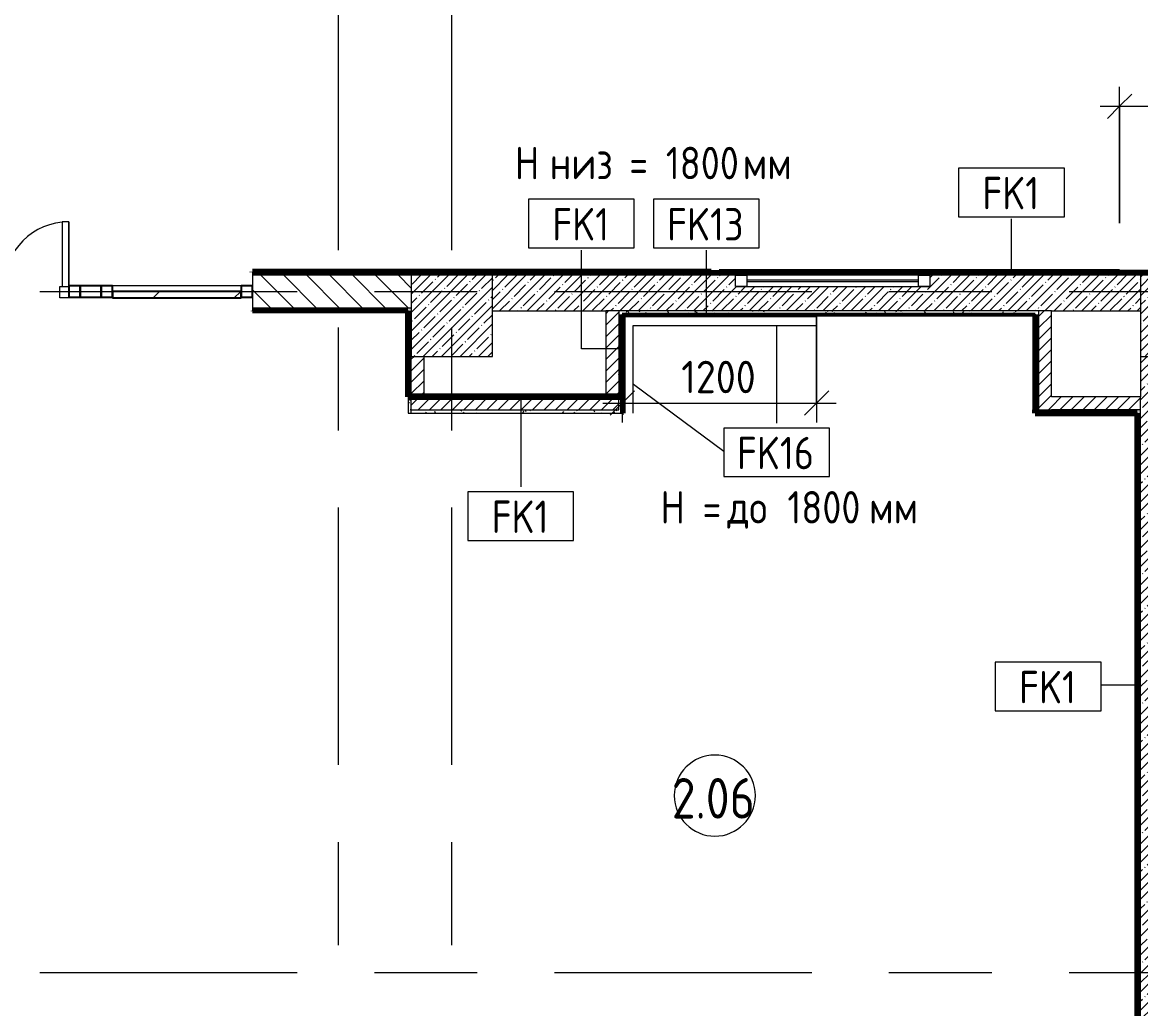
# Model space of a CAD drawing. Header units: millimetres. Extents: x 35157 to 232994, y -8553 to 29000.
# Drawn here: x 58510 to 65410, y 3377 to 9460 of the extents above; entities that cross this region are included whole.
import ezdxf

# ---------------------------------------------------------------- set-up
doc = ezdxf.new("R2010")
doc.units = ezdxf.units.MM
doc.linetypes.add('Осевая', pattern=[3175, 635, -476.25, 1587.5, -476.25])
for name, color, linetype, lineweight in [('A-ANNO-DIMS', 7, 'Continuous', 9), ('A-ANNO-DIMS-100', 7, 'Continuous', 9), ('A-AREA-IDEN', 7, 'Continuous', 9), ('A-DETL-2', 7, 'Continuous', 13), ('A-DETL-GENF', 7, 'Continuous', 9), ('A-DOOR', 7, 'Continuous', 9), ('A-GLAZ', 7, 'Continuous', 9), ('A-GLAZ-1', 7, 'Continuous', 13), ('A-GLAZ-CURT', 7, 'Continuous', 9), ('A-GLAZ-CURT-1', 7, 'Continuous', 25), ('A-GLAZ-CWMG', 7, 'Continuous', 9), ('A-GLAZ-CWMG-1', 7, 'Continuous', 25), ('A-WALL', 7, 'Continuous', 9), ('A-WALL-IDEN', 7, 'Continuous', 9), ('I-WALL', 7, 'Continuous', 9), ('S-COLS', 7, 'Continuous', 9), ('Оси-2', 7, 'Осевая', 9)]:
    doc.layers.add(name, color=color, linetype=linetype, lineweight=lineweight)
for name, color, linetype, lineweight, true_color in [('A-WALL-3', 5, 'Continuous', 9, 0x0000ff), ('A-WALL-4', 7, 'Continuous', 9, 0xff80c0), ('G-ANNO-TEXT-1', 7, 'Continuous', 9, 0x3c3c3c), ('I-WALL-10', 7, 'Continuous', 53, 0xff80c0), ('I-WALL-20', 1, 'Continuous', 53, 0xff0000), ('I-WALL-4', 1, 'Continuous', 9, 0xff0000), ('I-WALL-5', 7, 'Continuous', 9, 0xc0c0c0), ('I-WALL-8', 5, 'Continuous', 53, 0x0000ff), ('I-WALL-9', 7, 'Continuous', 80, 0xff80c0)]:
    doc.layers.add(name, color=color, linetype=linetype, lineweight=lineweight, true_color=true_color)
doc.styles.add('GOST Common', font='GOST_Common.ttf', dxfattribs={"width": 0.9, "height": 200})
doc.styles.add('GOST Common_1', font='GOST_Common.ttf', dxfattribs={"width": 0.9, "height": 250})
doc.styles.add('ISOCPEUR', font='isocpeur.ttf', dxfattribs={"width": 0.9, "height": 250})
doc.styles.add('ISOCPEUR_1', font='isocpeur.ttf', dxfattribs={"width": 0.9, "height": 200})
doc.dimstyles.new('ISO-2_0_0_9К_Средний_округл2', dxfattribs={"dimscale": 304.8, "dimtxt": 199.196235, "dimasz": 0.492126, "dimexe": 0.393701, "dimexo": 0, "dimgap": 0, "dimtad": 1, "dimdec": 0, "dimrnd": 10, "dimzin": 0, "dimdsep": 46, "dimtxsty": 'ISOCPEUR_1', "dimblk1": 'OBLIQUE', "dimblk2": 'OBLIQUE', "dimsah": 1, "dimcen": 0.09, "dimdle": 0.393701, "dimazin": 0, "dimtfac": 1, "dimtdec": 4, "dimtix": 1, "dimtmove": 0, "dimatfit": 3, "dimfxl": 1, "dimtvp": 1, "dimtolj": 1, "dimtzin": 0, "dimarcsym": 2})
doc.dimstyles.new('ISO-2_5_0_9К_БОЛЬШОЙ', dxfattribs={"dimscale": 304.8, "dimtxt": 248.995294, "dimasz": 0.492126, "dimexe": 0.393701, "dimexo": 0.984252, "dimgap": 0, "dimtad": 1, "dimdec": 0, "dimrnd": 10, "dimzin": 0, "dimdsep": 46, "dimtxsty": 'ISOCPEUR', "dimblk1": 'OBLIQUE', "dimblk2": 'OBLIQUE', "dimsah": 1, "dimcen": 0.09, "dimdle": 0.393701, "dimazin": 0, "dimtfac": 1, "dimtdec": 4, "dimtix": 1, "dimtmove": 0, "dimatfit": 3, "dimfxl": 1, "dimtvp": 1, "dimtolj": 1, "dimtzin": 0, "dimarcsym": 2})
pattern_1 = [(45, (0, 0), (-57.02463, 57.02463), []), (45, (57.025, 0), (-57.02463, 57.02463), [100.806, -20.161, 3.353, -16.808])]
pattern_2 = [(45, (0, 0), (-35.35534, 35.35534), [])]
pattern_3 = [(0, (0, 0), (121.92, 30.48), [10.058, -81.382, 10.058, -81.382, -487.68]), (0, (0, 0), (121.92, 30.48), [-182.88, 10.058, -172.822, 10.058, -81.382, -213.36]), (0, (0, 0), (121.92, 30.48), [-457.2, 10.058, -50.902, 10.058, -142.342]), (120, (45.72, 15.24), (-87.356454, 90.345817), [10.058, -81.382, 10.058, -81.382, -487.68]), (120, (45.72, 15.24), (-87.356454, 90.345817), [-182.88, 10.058, -172.822, 10.058, -81.382, -213.36]), (120, (45.72, 15.24), (-87.356454, 90.345817), [-457.2, 10.058, -50.902, 10.058, -142.342]), (240, (60.96, 76.2), (-34.563546, -120.825817), [10.058, -81.382, 10.058, -81.382, -487.68]), (240, (60.96, 76.2), (-34.563546, -120.825817), [-182.88, 10.058, -172.822, 10.058, -81.382, -213.36]), (240, (60.96, 76.2), (-34.563546, -120.825817), [-457.2, 10.058, -50.902, 10.058, -142.342])]

# ---------------------------------------------------------------- blocks, each defined once
blk = doc.blocks.new('BSC_Колонна _Прямоугольная - 500х500-V4-План отделки стен 2 этажа в осях 12-23')
at = {"layer": 'S-COLS'}
h = blk.add_hatch(dxfattribs=at)
h.set_pattern_fill('FP_5', color=256, style=0, pattern_type=2)
h.set_pattern_definition([(45, (-61160, -7650), (-57.02463, 57.02463), []), (45, (-61102.975, -7650), (-57.02463, 57.02463), [100.806, -20.161, 3.353, -16.808])])
h.paths.add_polyline_path([(-250, -250), (250, -250), (250, 250), (-250, 250)])
for p, q in [((250, 250), (-250, 250)), ((-250, 250), (-250, -250)), ((250, -250), (250, 250)), ((-250, -250), (250, -250))]:
    blk.add_line(p, q, dxfattribs=at)
blk = doc.blocks.new('BSC_Колонна _Прямоугольная - 500х500-V13-План отделки стен 2 этажа в осях 12-23')
at = {"layer": 'S-COLS'}
h = blk.add_hatch(dxfattribs=at)
h.set_pattern_fill('FP_14', color=256, style=0, pattern_type=2)
h.set_pattern_definition([(45, (-65660, -7650), (-57.02463, 57.02463), []), (45, (-65602.975, -7650), (-57.02463, 57.02463), [100.806, -20.161, 3.353, -16.808])])
h.paths.add_polyline_path([(-250, -250), (250, -250), (250, 250), (-250, 250), (-250, 146)])
for p, q in [((250, 250), (-250, 250)), ((-250, 250), (-250, -250)), ((250, -250), (250, 250)), ((-250, -250), (250, -250))]:
    blk.add_line(p, q, dxfattribs=at)
blk = doc.blocks.new('120_Окно_СКБ_1Ст - 120_Окно_СКБ_1Ст 400х1200 EI30-24228621-План отделки стен 2 этажа в осях 12-23')
at = {"layer": 'A-GLAZ'}
for p, q in [((600, 110), (-600, 110)), ((530, 80), (-530, 80)), ((530, 70), (-530, 70)), ((-600, 40), (600, 40))]:
    blk.add_line(p, q, dxfattribs=at)
at = {"layer": 'A-GLAZ-1'}
for p, q in [((-600, 40), (-600, 110)), ((-600, 110), (-530, 110)), ((-530, 110), (-530, 40)), ((530, 40), (530, 110)), ((530, 110), (600, 110)), ((600, 110), (600, 40)), ((-530, 40), (-600, 40)), ((600, 40), (530, 40))]:
    blk.add_line(p, q, dxfattribs=at)
blk = doc.blocks.new('Прямоугольный импост - 50 x 70 мм-31700031-План отделки стен 2 этажа в осях 12-23')
at = {"layer": 'A-GLAZ-CWMG-1'}
for p, q in [((-70, 35), (0, 35)), ((-70, -35), (-70, 35)), ((0, 35), (0, -35)), ((0, -35), (-70, -35))]:
    blk.add_line(p, q, dxfattribs=at)
blk = doc.blocks.new('Дверь_Витражная_остекление_ - ДВН_ДАО_Главный вход_1200 в свету-31742133-План отделки стен 2 этажа в осях 12-23')
at = {"layer": 'A-DETL-GENF'}
for p, q in [((-607.5, 925), (-647.5, 925)), ((-647.5, 925), (-647.5, 35)), ((-607.5, 30), (-607.5, 925)), ((647.5, 430), (607.5, 430)), ((607.5, 430), (607.5, 30)), ((647.5, 35), (647.5, 430)), ((-647.5, 30), (-607.5, 30)), ((-592.5, 30), (-647.5, 30)), ((-592.5, -40), (-592.5, 30)), ((592.5, -40), (592.5, 30)), ((592.5, 30), (647.5, 30)), ((607.5, 30), (647.5, 30)), ((-647.5, -35), (-647.5, -40)), ((-647.5, -40), (-592.5, -40)), ((647.5, -40), (592.5, -40)), ((647.5, -35), (647.5, -40))]:
    blk.add_line(p, q, dxfattribs=at)
at = {"layer": 'A-DOOR'}
for p, q in [((-647.5, 925), (-647.5, 35)), ((647.5, 430), (647.5, 35))]:
    blk.add_line(p, q, dxfattribs=at)
for centre, radius, start, end in [((-647.5, 30), 895, 360, 90), ((647.5, 30), 400, 90, 180)]:
    blk.add_arc(centre, radius, start, end, dxfattribs=at)
blk = doc.blocks.new('Системная панель - Стемалит - 40мм-32257327-План отделки стен 2 этажа в осях 12-23')
at = {"layer": 'A-GLAZ-CURT-1'}
for p, q in [((65, 35), (-65, 35)), ((-65, 35), (-65, -35)), ((65, -35), (65, 35)), ((-65, -35), (65, -35))]:
    blk.add_line(p, q, dxfattribs=at)
blk = doc.blocks.new('Прямоугольный импост - 50 x 70 мм-31687886-План отделки стен 2 этажа в осях 12-23')
at = {"layer": 'A-GLAZ-CWMG-1'}
for p, q in [((-35, 35), (35, 35)), ((-35, -35), (-35, 35)), ((35, 35), (35, -35)), ((35, -35), (-35, -35))]:
    blk.add_line(p, q, dxfattribs=at)
blk = doc.blocks.new('Системная панель - Стекло - 40мм-V69-План отделки стен 2 этажа в осях 12-23')
at = {"layer": 'A-GLAZ-CURT'}
h = blk.add_hatch(dxfattribs=at)
h.set_pattern_fill('FP_68', color=256, style=0, pattern_type=2)
h.set_pattern_definition([(45, (-59563.5, -7700), (-282.8427, 282.8427), [200, -600]), (45, (-59763.5, -7800), (-282.8427, 282.8427), [600, -200]), (45, (-59363.5, -7900), (-282.8427, 282.8427), [200, -600])])
h.paths.add_polyline_path([(397.5, -40), (397.5, 0), (-397.5, 0), (-397.5, -40), (-232.6, -40)])
at = {"layer": 'A-GLAZ-CURT-1'}
for p, q in [((397.5, 0), (-397.5, 0)), ((-397.5, 0), (-397.5, -40)), ((397.5, -40), (397.5, 0)), ((-397.5, -40), (397.5, -40))]:
    blk.add_line(p, q, dxfattribs=at)
blk = doc.blocks.new('Прямоугольный импост - 50 x 70 мм-31702100-План отделки стен 2 этажа в осях 12-23')
at = {"layer": 'A-GLAZ-CWMG-1'}
for p, q in [((-35, 35), (35, 35)), ((-35, -35), (-35, 35)), ((35, 35), (35, -35)), ((35, -35), (-35, -35))]:
    blk.add_line(p, q, dxfattribs=at)
blk = doc.blocks.new('Прямоугольный импост - 50 x 70 мм-31720914-План отделки стен 2 этажа в осях 12-23')
at = {"layer": 'A-GLAZ-CWMG'}
blk.add_line((41991, 7835), (41196, 7835), dxfattribs=at)
blk = doc.blocks.new('М_стена_0001 - Типоразмер_без рамки-25382661-План отделки стен 2 этажа в осях 12-23')
at = {"layer": 'A-WALL-IDEN'}
for p, q in [((3.258, 1.523), (-3.273, 1.523)), ((-3.273, 1.523), (-3.273, -1.477)), ((3.258, -1.477), (3.258, 1.523)), ((-3.273, -1.477), (3.258, -1.477))]:
    blk.add_line(p, q, dxfattribs=at)
blk = doc.blocks.new('Марка_Помещения - Номер-25198446-План отделки стен 2 этажа в осях 12-23')
at = {"layer": 'A-AREA-IDEN'}
for start, end in [(360, 180), (180, 360)]:
    blk.add_arc((0, 0), 2.5, start, end, dxfattribs=at)
blk = doc.blocks.new('DIMBLOCK33-План отделки стен 2 этажа в осях 12-23')
at = {"layer": 'A-ANNO-DIMS-100'}
for p, q in [((65280, 8221), (65280, 9062.9)), ((72080, 8221), (72080, 9062.9)), ((65160, 8942.9), (72080, 8942.9)), ((65280, 8942.9), (65280, 8221)), ((72080, 8942.9), (72080, 8221))]:
    blk.add_line(p, q, dxfattribs=at)
at = {"layer": 'A-ANNO-DIMS-100', "lineweight": 20}
for p, q in [((65280, 8942.9), (65355, 9017.9)), ((72080, 8942.9), (72155, 9017.9)), ((65280, 8942.9), (65205, 8867.9)), ((72080, 8942.9), (72005, 8867.9))]:
    blk.add_line(p, q, dxfattribs=at)
at = {"layer": 'A-ANNO-DIMS-100', "color": 0, "insert": (68364, 9269.5), "char_height": 250, "width": 758.478, "attachment_point": 1, "line_spacing_factor": 1.149209, "style": 'ISOCPEUR'}
blk.add_mtext('6800', dxfattribs=at)
blk = doc.blocks.new('_Oblique')
at = {"color": 0, "linetype": 'ByBlock', "lineweight": -2}
blk.add_line((-0.5, -0.5), (0.5, 0.5), dxfattribs=at)
blk = doc.blocks.new('DIMBLOCK37-План отделки стен 2 этажа в осях 12-23')
at = {"layer": 'A-ANNO-DIMS-100'}
for p, q in [((63411, 7652), (63411, 6991.4)), ((63411, 7111.4), (63411, 7652)), ((62211, 7217.5), (62211, 6991.4)), ((62211, 7111.4), (62211, 7217.5)), ((62091, 7111.4), (63531, 7111.4))]:
    blk.add_line(p, q, dxfattribs=at)
at = {"layer": 'A-ANNO-DIMS-100', "lineweight": 20}
for p, q in [((62211, 7111.4), (62286, 7186.4)), ((63411, 7111.4), (63486, 7186.4)), ((62211, 7111.4), (62136, 7036.4)), ((63411, 7111.4), (63336, 7036.4))]:
    blk.add_line(p, q, dxfattribs=at)
at = {"layer": 'A-ANNO-DIMS-100', "color": 0, "insert": (62575.4, 7372.7), "char_height": 200, "width": 565.411, "attachment_point": 1, "line_spacing_factor": 1.149209, "style": 'ISOCPEUR_1'}
blk.add_mtext('1200', dxfattribs=at)

msp = doc.modelspace()

# ---------------------------------------------------------------- hatches: boundary and pattern name
at = {"layer": 'I-WALL'}
h = msp.add_hatch(dxfattribs=at)
h.set_pattern_fill('FP_63', color=256, style=0, pattern_type=2)
h.set_pattern_definition(pattern_3)
h.paths.add_polyline_path([(72250, 7900), (72250, 7908), (72305, 7908), (72305, 7920), (71735, 7920), (71735, 7908), (71765, 7908), (71765, 7900)])
h.paths.add_polyline_path([(74750, 7900), (74750, 7920), (73705, 7920), (73705, 7908), (73760, 7908), (73760, 7900), (74234.2, 7900)])
h.paths.add_polyline_path([(67085, 7900), (68230.5, 7900), (68230.5, 7908), (68260.5, 7908), (68260.5, 7920), (67055, 7920), (67055, 7908), (67085, 7908), (67085, 7900.5)])
h.paths.add_polyline_path([(65910, 7900), (65925, 7900.9), (65925, 7908), (65955, 7908), (65955, 7920), (64110, 7920), (64110, 7900), (65410, 7900)])
h.paths.add_polyline_path([(69390.5, 7900), (70605, 7900), (70605, 7908), (70635, 7908), (70635, 7920), (69360.5, 7920), (69360.5, 7908), (69390.5, 7908), (69390.5, 7900.5)])
h.paths.add_polyline_path([(62910, 7900), (62910, 7920), (59931, 7920), (59931, 7900), (62231.5, 7900)])
h.paths.add_polyline_path([(56910, 7900), (57431, 7900), (57431, 7920), (55110, 7920), (55110, 7900), (56410, 7900)])
h.paths.add_polyline_path([(38976.4, 7900), (39561, 7900), (39561, 7920), (38781, 7920), (38781, 7900)])
h.paths.add_polyline_path([(53229.5, 7900), (53910, 7900), (53910, 7920), (50930, 7920), (50930, 7900), (52410, 7900)])
h.paths.add_polyline_path([(42061, 7900), (48430, 7900), (48430, 7920), (42061, 7920)])
h = msp.add_hatch(dxfattribs=at)
h.set_pattern_fill('FP_20', color=256, style=0, pattern_type=2)
h.set_pattern_definition([(135, (0, 0), (-70.71068, -70.71068), [])])
h.paths.add_polyline_path([(57431, 7700), (57431, 7900), (56910, 7900), (56910, 7700)])
h.paths.add_polyline_path([(59931, 7700), (60910, 7700), (60910, 7900), (59931, 7900)])
h = msp.add_hatch(dxfattribs=at)
h.set_pattern_fill('FP_18', color=256, style=0, pattern_type=2)
h.set_pattern_definition(pattern_1)
h.paths.add_polyline_path([(62231.5, 7680), (65410, 7680), (65410, 7900), (64110, 7900), (64110, 7830), (62910, 7830), (62910, 7900), (61410, 7900), (61410, 7680), (62190, 7680)])
h = msp.add_hatch(dxfattribs=at)
h.set_pattern_fill('FP_63', color=256, style=0, pattern_type=2)
h.set_pattern_definition(pattern_3)
h.paths.add_polyline_path([(60889, 7680), (60910, 7680), (60910, 7700), (59931, 7700), (59931, 7680)])
h.paths.add_polyline_path([(56931, 7680), (57431, 7680), (57431, 7700), (56910, 7700), (56910, 7680), (56930, 7680)])
h = msp.add_hatch(dxfattribs=at)
h.set_pattern_fill('FP_63', color=256, style=0, pattern_type=2)
h.set_pattern_definition(pattern_3)
h.paths.add_polyline_path([(60910, 7070), (60910, 7680), (60890, 7680), (60890, 7070)])
h = msp.add_hatch(dxfattribs=at)
h.set_pattern_fill('FP_22', color=256, style=0, pattern_type=2)
h.set_pattern_definition(pattern_2)
h.paths.add_polyline_path([(62190, 7150), (62190, 7680), (62110, 7680), (62110, 7150)])
h = msp.add_hatch(dxfattribs=at)
h.set_pattern_fill('FP_63', color=256, style=0, pattern_type=2)
h.set_pattern_definition(pattern_3)
h.paths.add_polyline_path([(62190, 7660), (64760, 7660), (64760, 7680), (62190, 7680)])
h = msp.add_hatch(dxfattribs=at)
h.set_pattern_fill('FP_63', color=256, style=0, pattern_type=2)
h.set_pattern_definition(pattern_3)
h.paths.add_polyline_path([(62190, 7050), (62210, 7050), (62210, 7660), (62190, 7660), (62190, 7070)])
h = msp.add_hatch(dxfattribs=at)
h.set_pattern_fill('FP_63', color=256, style=0, pattern_type=2)
h.set_pattern_definition(pattern_3)
h.paths.add_polyline_path([(64780, 7070), (64780, 7680), (64760, 7680), (64760, 7070)])
h = msp.add_hatch(dxfattribs=at)
h.set_pattern_fill('FP_22', color=256, style=0, pattern_type=2)
h.set_pattern_definition(pattern_2)
h.paths.add_polyline_path([(64860, 7070), (64860, 7680), (64780, 7680), (64780, 7070)])
h = msp.add_hatch(dxfattribs=at)
h.set_pattern_fill('FP_22', color=256, style=0, pattern_type=2)
h.set_pattern_definition(pattern_2)
h.paths.add_polyline_path([(60910, 7150), (60990, 7150), (60990, 7400), (60910, 7400)])
h = msp.add_hatch(dxfattribs=at)
h.set_pattern_fill('FP_18', color=256, style=0, pattern_type=2)
h.set_pattern_definition(pattern_1)
h.paths.add_polyline_path([(65620.5, 400), (65630, 400), (65630, 7400), (65410, 7400), (65410, 400)])
h = msp.add_hatch(dxfattribs=at)
h.set_pattern_fill('FP_22', color=256, style=0, pattern_type=2)
h.set_pattern_definition(pattern_2)
h.paths.add_polyline_path([(62190, 7070), (62190, 7150), (60910, 7150), (60910, 7070)])
h = msp.add_hatch(dxfattribs=at)
h.set_pattern_fill('FP_22', color=256, style=0, pattern_type=2)
h.set_pattern_definition(pattern_2)
h.paths.add_polyline_path([(65410, 7070), (65410, 7150), (64860, 7150), (64860, 7070), (65390, 7070)])
h = msp.add_hatch(dxfattribs=at)
h.set_pattern_fill('FP_63', color=256, style=0, pattern_type=2)
h.set_pattern_definition(pattern_3)
h.paths.add_polyline_path([(60890, 7050), (62190, 7050), (62190, 7070), (60890, 7070)])
h = msp.add_hatch(dxfattribs=at)
h.set_pattern_fill('FP_63', color=256, style=0, pattern_type=2)
h.set_pattern_definition(pattern_3)
h.paths.add_polyline_path([(60910, 7050), (62190, 7050), (62190, 7070), (60910, 7070)])
h = msp.add_hatch(dxfattribs=at)
h.set_pattern_fill('FP_63', color=256, style=0, pattern_type=2)
h.set_pattern_definition(pattern_3)
h.paths.add_polyline_path([(65389, 7050), (65390, 7050), (65390, 7070), (64760, 7070), (64760, 7050), (65232.2, 7050)])
h = msp.add_hatch(dxfattribs=at)
h.set_pattern_fill('FP_63', color=256, style=0, pattern_type=2)
h.set_pattern_definition(pattern_3)
h.paths.add_polyline_path([(65410, 100), (65410, 7070), (65390, 7070), (65390, 100)])
at = {"layer": 'I-WALL-4'}
for points in [[(63411, 7652), (63411, 7660), (62210, 7659), (62211, 7652), (62231.5, 7652)], [(62219, 7049.5), (62219, 7652), (62211, 7652), (62211, 7049.5)]]:
    msp.add_hatch(color=256, dxfattribs=at).paths.add_polyline_path(points)

# ---------------------------------------------------------------- linework, layer by layer
at = {"layer": 'A-DETL-2'}
for p, q in [((62279, 7049.5), (62279, 7589.5)), ((62279, 7589.5), (63411, 7589.5))]:
    msp.add_line(p, q, dxfattribs=at)
at = {"layer": 'A-WALL'}
for p, q in [((62760, 7920), (59931, 7920)), ((62910, 7920), (62810, 7920)), ((65280, 7920), (64110, 7920)), ((59931, 7700), (60910, 7700)), ((64860, 7680), (62110, 7680)), ((62190, 7680), (62190, 7150)), ((64759, 7660), (64760, 7660)), ((64760, 7660), (64760, 7070)), ((65410, 400), (65410, 7150)), ((65410, 7070), (64860, 7070))]:
    msp.add_line(p, q, dxfattribs=at)
at = {"layer": 'A-WALL-3'}
for p, q in [((60889, 7679), (60889, 7680)), ((64759, 7660), (62210, 7660)), ((62210, 7660), (62210, 7659)), ((64759, 7659), (64759, 7660))]:
    msp.add_line(p, q, dxfattribs=at)
at = {"layer": 'A-WALL-4'}
for p, q in [((62760, 7920), (62760, 7921)), ((62810, 7921), (62810, 7920)), ((65280, 7920), (65280, 7921)), ((60890, 7680), (60889, 7680)), ((65390, 7050), (65389, 7050)), ((65390, 121), (65390, 7050))]:
    msp.add_line(p, q, dxfattribs=at)
at = {"layer": 'A-WALL-IDEN'}
for p, q in [((64612.8, 7920.5), (64612.8, 8247.2)), ((61959, 7446), (61959, 8054.8)), ((62730.5, 7668.6), (62730.5, 8054.8)), ((63164.1, 7587.1), (63164.1, 6988.2)), ((62207.3, 7446), (61959, 7446)), ((62280.9, 7227.9), (62837.6, 6816.2)), ((61584.8, 7150.9), (61584.8, 6595.1)), ((65389.5, 5372.2), (65166.3, 5372.2))]:
    msp.add_line(p, q, dxfattribs=at)
at = {"layer": 'I-WALL-10'}
msp.add_line((62760, 7921), (62810, 7921), dxfattribs=at)
at = {"layer": 'I-WALL-20'}
for p, q in [((62211, 7652), (62210, 7652)), ((62219, 7652), (62219, 7049.5)), ((63411, 7652), (62219, 7652)), ((63411, 7652), (63411, 7659)), ((62211, 7049.5), (62211, 7150.4)), ((62219, 7049.5), (62211, 7049.5))]:
    msp.add_line(p, q, dxfattribs=at)
at = {"layer": 'I-WALL-5'}
for p, q in [((59931, 7920), (59931, 7680)), ((60910, 7900), (59931, 7900)), ((62910, 7900), (61410, 7900)), ((62910, 7900), (62910, 7920)), ((64110, 7900), (64110, 7920)), ((65410, 7900), (64110, 7900)), ((61410, 7680), (62110, 7680)), ((62110, 7680), (62110, 7150)), ((64780, 7680), (64780, 7070)), ((64860, 7150), (64860, 7680)), ((64860, 7680), (65410, 7680)), ((60910, 7050), (60910, 7400)), ((60990, 7150), (60990, 7400)), ((65410, 7400), (65410, 7150)), ((60890, 7151.4), (60890, 7050)), ((62110, 7150), (60990, 7150)), ((62190, 7070), (62190, 7150)), ((62210, 7050), (62210, 7151.4)), ((65410, 7150), (64860, 7150)), ((60890, 7050), (62210, 7050)), ((60910, 7070), (62190, 7070)), ((64780, 7070), (64860, 7070))]:
    msp.add_line(p, q, dxfattribs=at)
at = {"layer": 'I-WALL-8'}
for p, q in [((62760, 7920), (62810, 7920)), ((65955, 7921), (65280, 7921)), ((65280, 7920), (65955, 7920)), ((60889, 7680), (59931, 7680)), ((59931, 7680), (59931, 7679)), ((59931, 7679), (60889, 7679)), ((62211, 7659), (64759, 7659))]:
    msp.add_line(p, q, dxfattribs=at)
at = {"layer": 'I-WALL-9'}
for p, q in [((62760, 7921), (59931, 7921)), ((59931, 7920), (59931, 7921)), ((62810, 7921), (65280, 7921)), ((60889, 7679), (60889, 7150.4)), ((60890, 7151.4), (60890, 7680)), ((62210, 7659), (62210, 7151.4)), ((62211, 7659), (62210, 7659)), ((62211, 7150.4), (62211, 7659)), ((64759, 7659), (64759, 7049)), ((60889, 7150.4), (62211, 7150.4)), ((62210, 7151.4), (60890, 7151.4)), ((64759, 7049), (65389, 7049)), ((64760, 7050), (64760, 7070)), ((65389, 7050), (64760, 7050)), ((65389, 7050), (65389, 121))]:
    msp.add_line(p, q, dxfattribs=at)
at = {"layer": 'Оси-2'}
for p, q in [((60460, 593.7), (60460, 24898.1)), ((61160, 593.7), (61160, 24898.1)), ((38456.8, 7800), (82200, 7800)), ((38456.8, 3600), (82200, 3600))]:
    msp.add_line(p, q, dxfattribs=at)

# ---------------------------------------------------------------- block references
at = {"layer": 'A-AREA-IDEN', "xscale": 99.99999999999993, "yscale": 99.99999999999993, "zscale": 99.99999999999993}
msp.add_blockref('Марка_Помещения - Номер-25198446-План отделки стен 2 этажа в осях 12-23', (62782.8, 4690.6), dxfattribs=at)
at = {"layer": 'A-DOOR'}
msp.add_blockref('Дверь_Витражная_остекление_ - ДВН_ДАО_Главный вход_1200 в свету-31742133-План отделки стен 2 этажа в осях 12-23', (58148.5, 7800), dxfattribs=at)
at = {"layer": 'A-GLAZ'}
msp.add_blockref('120_Окно_СКБ_1Ст - 120_Окно_СКБ_1Ст 400х1200 EI30-24228621-План отделки стен 2 этажа в осях 12-23', (63510, 7790), dxfattribs=at)
at = {"layer": 'A-GLAZ-CURT'}
for name, p in [('Системная панель - Стемалит - 40мм-32257327-План отделки стен 2 этажа в осях 12-23', (58931, 7800)), ('Системная панель - Стекло - 40мм-V69-План отделки стен 2 этажа в осях 12-23', (59463.5, 7800))]:
    msp.add_blockref(name, p, dxfattribs=at)
at = {"layer": 'A-GLAZ-CWMG', "extrusion": (0, 0, -1), "rotation": 180}
for name, p in [('Прямоугольный импост - 50 x 70 мм-31687886-План отделки стен 2 этажа в осях 12-23', (-58831, 7800)), ('Прямоугольный импост - 50 x 70 мм-31702100-План отделки стен 2 этажа в осях 12-23', (-59031, 7800)), ('Прямоугольный импост - 50 x 70 мм-31700031-План отделки стен 2 этажа в осях 12-23', (-59931, 7800))]:
    msp.add_blockref(name, p, dxfattribs=at)
at = {"layer": 'A-GLAZ-CWMG'}
msp.add_blockref('Прямоугольный импост - 50 x 70 мм-31720914-План отделки стен 2 этажа в осях 12-23', (17870, 0), dxfattribs=at)
at = {"layer": 'A-WALL-IDEN', "xscale": 99.99999999999993, "yscale": 99.99999999999993, "zscale": 99.99999999999993}
for p in [(64613.6, 8408.8), (61959.7, 8216.3), (62731.3, 8216.3), (63164.9, 6805.7), (61585.6, 6412.6), (64840.5, 5361.7)]:
    msp.add_blockref('М_стена_0001 - Типоразмер_без рамки-25382661-План отделки стен 2 этажа в осях 12-23', p, dxfattribs=at)
at = {"layer": 'S-COLS'}
for name, p in [('BSC_Колонна _Прямоугольная - 500х500-V4-План отделки стен 2 этажа в осях 12-23', (61160, 7650)), ('BSC_Колонна _Прямоугольная - 500х500-V13-План отделки стен 2 этажа в осях 12-23', (65660, 7650))]:
    msp.add_blockref(name, p, dxfattribs=at)

# ---------------------------------------------------------------- texts
at = {"layer": 'A-AREA-IDEN', "insert": (62517.1, 4799.2), "char_height": 250, "width": 663.797, "attachment_point": 1, "style": 'GOST Common_1'}
msp.add_mtext('2.06', dxfattribs=at)
at = {"layer": 'A-WALL-IDEN', "char_height": 200, "attachment_point": 1, "style": 'GOST Common'}
for s, insert, width in [('FK1', (64433.3, 8506.8), 447.342), ('FK1', (61779.5, 8314.4), 447.342), ('FK13', (62488.5, 8314.4), 598.861), ('FK16', (62919.4, 6903.7), 606.076), ('FK1', (61405.4, 6510.6), 447.342), ('FK1', (64660.2, 5459.7), 447.342)]:
    msp.add_mtext(s, dxfattribs=dict(at, insert=insert, width=width))
at = {"layer": 'G-ANNO-TEXT-1', "char_height": 200, "attachment_point": 1, "style": 'GOST Common'}
for s, insert, width in [('H ', (61549.8, 8692.4), 259.747), ('низ', (61764.1, 8692.4), 461.772), (' = 1800 ', (62145.1, 8692.4), 981.265), ('мм', (62954.8, 8692.4), 360.759), ('H = ', (62448.5, 6569), 497.848), (' 1800 ', (63121.2, 6569), 743.164), ('до', (62859.2, 6569), 317.468), ('мм', (63734.3, 6569), 360.759)]:
    msp.add_mtext(s, dxfattribs=dict(at, insert=insert, width=width))

# ---------------------------------------------------------------- dimensions: what is measured, and where the dimension line sits
at = {"layer": 'A-ANNO-DIMS'}
for base, p1, p2, dimstyle, override, picture, middle in [((72080, 8942.9), (65280, 7921), (72080, 7921), 'ISO-2_5_0_9К_БОЛЬШОЙ', {"dimpost": '<>', "dimfxl": 6800}, 'DIMBLOCK33-План отделки стен 2 этажа в осях 12-23', (68680, 9067.9)), ((63411, 7111.4), (62211, 7217.5), (63411, 7652), 'ISO-2_0_0_9К_Средний_округл2', {"dimpost": '<>', "dimfxl": 1276.25548}, 'DIMBLOCK37-План отделки стен 2 этажа в осях 12-23', (62811, 7211.4))]:
    dim = msp.add_linear_dim(base=base, p1=p1, p2=p2, dimstyle=dimstyle, override=override, dxfattribs=at)
    dim.commit()
    dim.dimension.update_dxf_attribs({"geometry": picture, "text_midpoint": middle})

doc.saveas('drawing.dxf')
